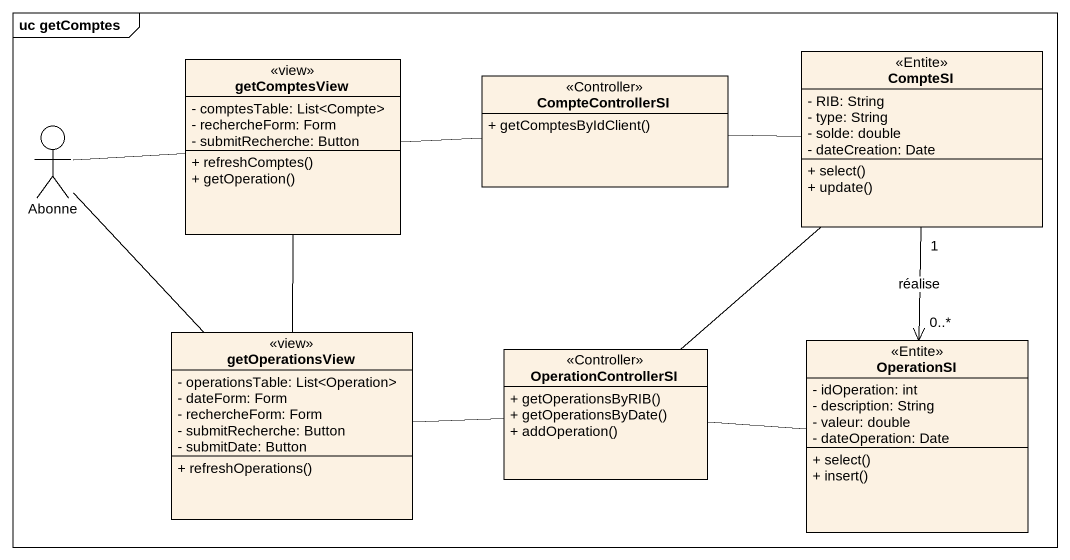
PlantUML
@startuml
mainframe uc getComptes
allowmixing
hide circle
hide empty members
skinparam classAttributeIconSize 0
class getComptesView <<view>> {
  - comptesTable: List<Compte>
  - rechercheForm: Form
  - submitRecherche: Button
  + refreshComptes()
  + getOperation()
}
class CompteControllerSI <<Controller>> {
  + getComptesByIdClient()
}
class CompteSI <<Entite>> {
  - RIB: String
  - type: String
  - solde: double
  - dateCreation: Date
  + select()
  + update()
}
actor Abonne
class getOperationsView <<view>> {
  - operationsTable: List<Operation>
  - dateForm: Form
  - rechercheForm: Form
  - submitRecherche: Button
  - submitDate: Button
  + refreshOperations()
}
class OperationControllerSI <<Controller>> {
  + getOperationsByRIB()
  + getOperationsByDate()
  + addOperation()
}
class OperationSI <<Entite>> {
  - idOperation: int
  - description: String
  - valeur: double
  - dateOperation: Date
  + select()
  + insert()
}
getComptesView -right- CompteControllerSI
getComptesView -- getOperationsView
CompteControllerSI -right- CompteSI
CompteSI "1" --> "0..*" OperationSI : réalise
Abonne -right- getComptesView
Abonne -- getOperationsView
getOperationsView -right- OperationControllerSI
OperationControllerSI -up- CompteSI
OperationControllerSI -right- OperationSI
@enduml
